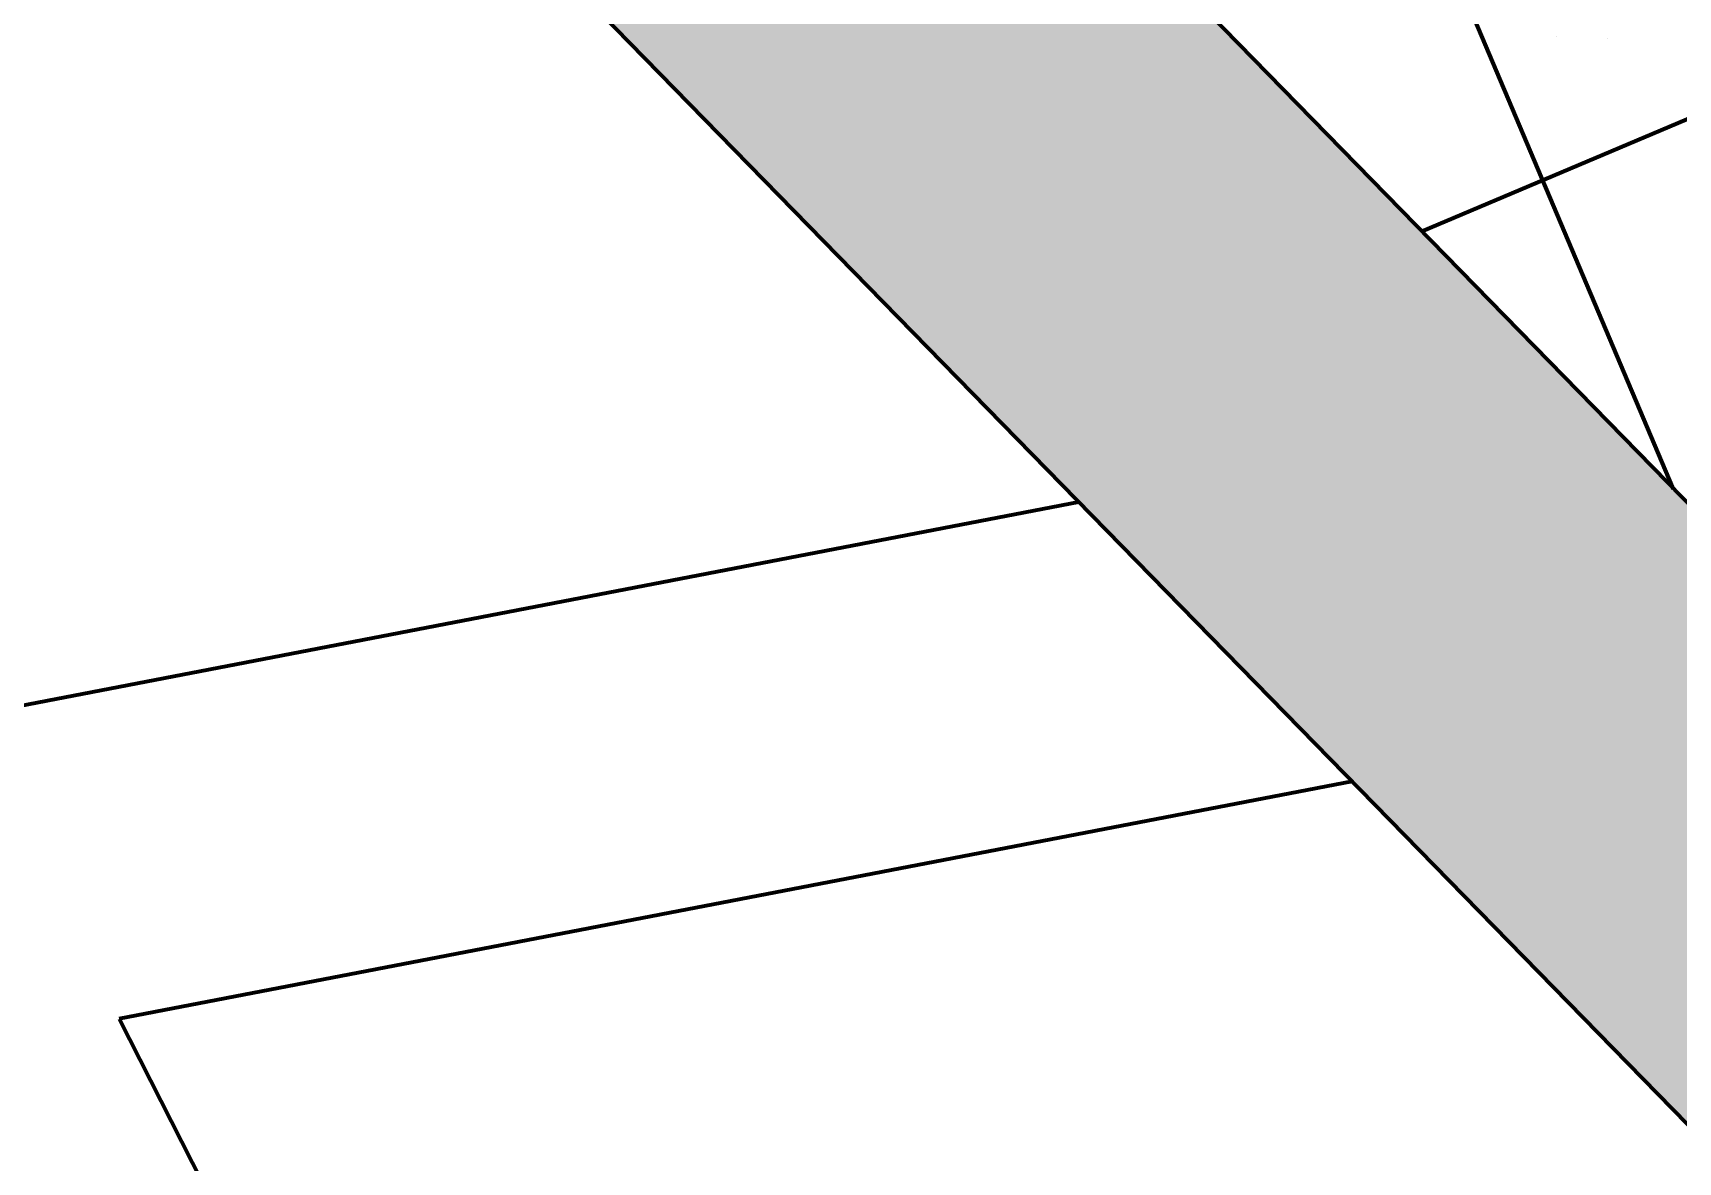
# Model space of a CAD drawing. Header units: millimetres. Extents: x 111 to 1506, y 14 to 566.
# Drawn here: x 252.67 to 260.24, y 151.29 to 156.49 of the extents above; entities that cross this region are included whole.
import ezdxf

# ---------------------------------------------------------------- set-up
doc = ezdxf.new("R2010")
doc.units = ezdxf.units.MM
doc.linetypes.add('ACAD_ISO04W100', pattern=[30, 24, -3, 0, -3])
for name, color, linetype, lineweight in [('ARBOLES', 78, 'Continuous', 5), ('G', 254, 'Continuous', 5), ('GRASS', 56, 'Continuous', 0)]:
    doc.layers.add(name, color=color, linetype=linetype, lineweight=lineweight)

# ---------------------------------------------------------------- blocks, each defined once
blk = doc.blocks.new('E1E')
at = {"layer": 'ARBOLES', "ltscale": 0.2}
for p, q in [((95.5359, 59.5519), (95.5359, 59.5519)), ((95.2708, 59.4541), (95.2708, 59.4541))]:
    blk.add_line(p, q, dxfattribs=at)

msp = doc.modelspace()

# ---------------------------------------------------------------- hatches: boundary and pattern name
at = {"layer": 'G', "lineweight": 100, "ltscale": 1000}
h = msp.add_hatch(dxfattribs=at)
h.set_pattern_fill('AR-HBONE', color=256, scale=0.046, angle=-22.085228, style=0)
h.set_pattern_definition([(22.914772, (797.12783, 1599.99595), (0.097837146, 0.241122153), [0.552, -0.184]), (112.914772, (797.29731, 1600.0676), (0.097837146, 0.241122153), [0.552, -0.184])])
h.paths.add_polyline_path([(326.50652, 83.72907), (327.08509, 85.9982), (222.22982, 193.24791), (221.75785, 190.86976)])
at = {"layer": 'GRASS', "lineweight": 100, "ltscale": 1000, "true_color": 0x636466}
h = msp.add_hatch(dxfattribs=at)
h.set_pattern_fill('ANSI37', color=251, scale=18, angle=-112.085228)
h.set_pattern_definition([(292.91477, (798.2566, 1597.5663), (2.0724414, 0.8760632), []), (22.91477, (798.2566, 1597.5663), (-0.8760632, 2.0724414), [])])
h.paths.add_polyline_path([(271.95695, 142.38523), (282.61554, 174.27589), (251.13806, 188.40453), (245.13569, 169.81182), (271.60185, 142.74844)])

# ---------------------------------------------------------------- linework, layer by layer
at = {"linetype": 'ACAD_ISO04W100', "ltscale": 1000}
for p, q in [((245.13743, 169.8172), (262.94233, 151.60571)), ((244.4431, 167.66647), (261.44506, 150.27627))]:
    msp.add_line(p, q, dxfattribs=at)
at = {"lineweight": 100, "ltscale": 1000}
for p, q in [((257.47972, 154.33215), (252.35613, 153.34546)), ((258.73655, 153.04663), (253.06326, 151.95408)), ((253.06326, 151.95408), (255.35326, 147.44816))]:
    msp.add_line(p, q, dxfattribs=at)
for points in [[(264.3421, 150.17397), (245.13743, 169.8172)], [(244.4431, 167.66647), (261.44506, 150.27627)]]:
    msp.add_lwpolyline(points, dxfattribs=at)

# ---------------------------------------------------------------- block references
at = {"layer": 'ARBOLES', "color": 0, "xscale": 0.8310831642732954, "yscale": 0.8310831642732954, "zscale": 0.8310831642732954, "rotation": 157.9147716791316}
msp.add_blockref('E1E', (351.85686, 172.4831), dxfattribs=at)

doc.saveas('drawing.dxf')
